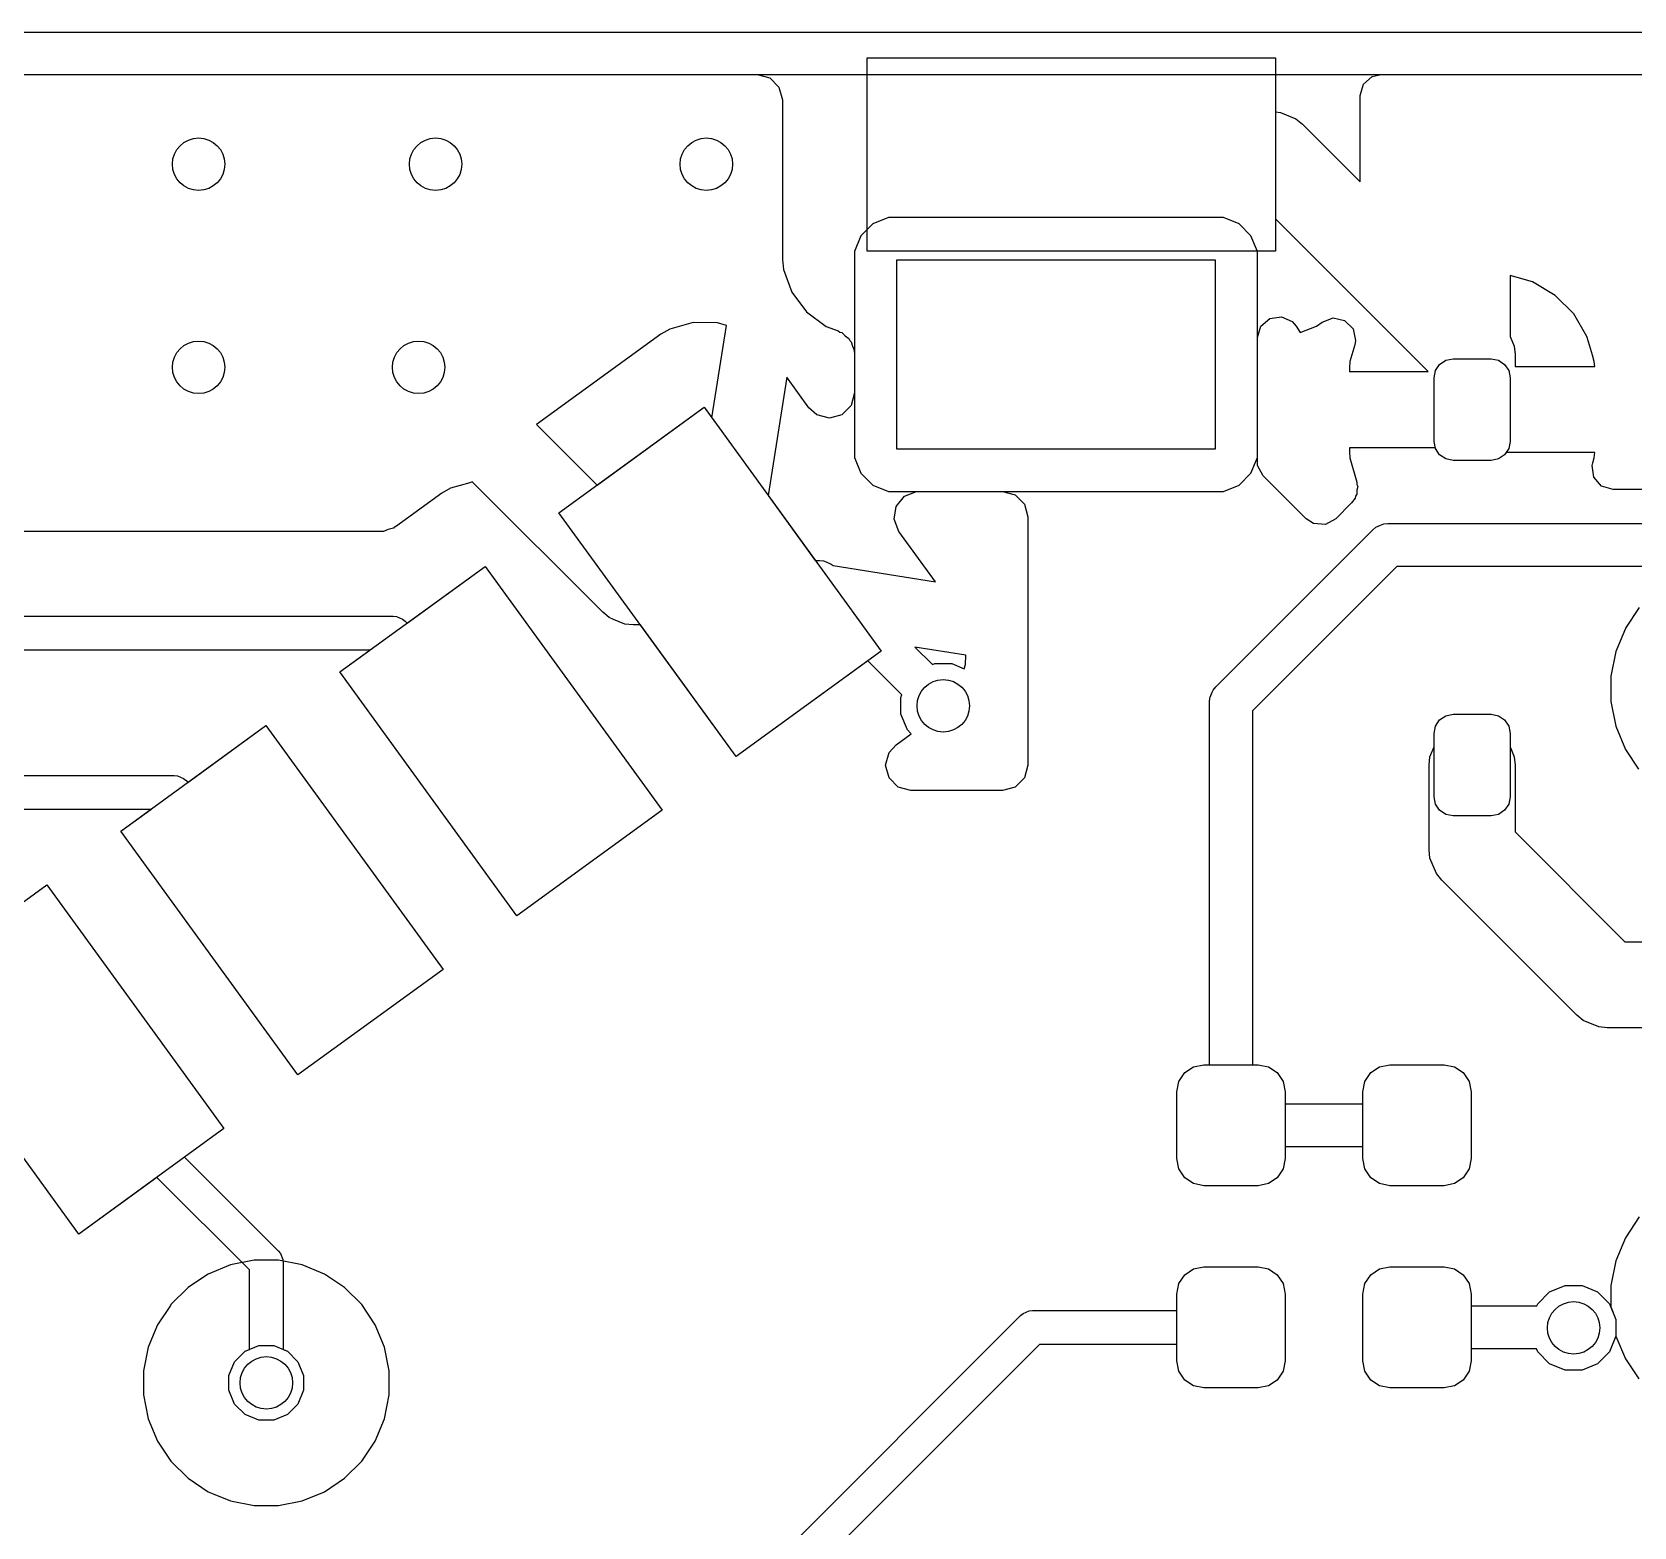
# Model space of a CAD drawing. Extents: x 0 to 3.78, y -0.8 to 2.03.
# Drawn here: x 2.8707 to 3.2434, y 0.7185 to 1.0662 of the extents above; entities that cross this region are included whole.
import ezdxf

# ---------------------------------------------------------------- set-up
doc = ezdxf.new("R2010")
doc.units = 0
doc.header["$MEASUREMENT"] = 0
doc.layers.add('BLACK', color=7, linetype='CONTINUOUS')

msp = doc.modelspace()

# ---------------------------------------------------------------- linework, layer by layer
at = {"layer": 'BLACK', "linetype": 'CONTINUOUS'}
for p, q in [((2.85491, 1.06617), (3.52491, 1.06617)), ((3.06495, 1.01518), (3.06495, 1.06018)), ((3.06495, 1.06018), (3.15995, 1.06018)), ((3.06495, 1.01518), (3.06495, 1.06018)), ((3.06495, 1.06018), (3.15995, 1.06018)), ((3.15995, 1.06018), (3.15995, 1.04761)), ((3.15995, 1.06018), (3.15995, 1.01518)), ((2.85755, 1.05631), (3.50918, 1.05631)), ((2.85755, 1.05631), (3.03938, 1.05631)), ((3.03938, 1.05631), (3.04231, 1.05553)), ((3.04231, 1.05553), (3.04446, 1.05338)), ((3.18041, 1.05407), (3.18249, 1.05587)), ((3.18249, 1.05587), (3.18452, 1.05631)), ((3.18452, 1.05631), (3.35512, 1.05631)), ((3.04446, 1.05338), (3.04525, 1.05044)), ((3.17964, 1.05143), (3.18041, 1.05407)), ((3.17964, 1.03136), (3.17964, 1.05143)), ((3.04525, 1.05044), (3.04525, 1.0133)), ((3.15995, 1.04761), (3.16112, 1.04749)), ((3.16112, 1.04749), (3.16472, 1.046)), ((3.16472, 1.046), (3.16472, 1.046)), ((3.16472, 1.046), (3.16624, 1.04475)), ((3.16624, 1.04475), (3.17964, 1.03136)), ((3.06632, 1.02153), (3.06354, 1.01876)), ((3.06994, 1.02304), (3.06632, 1.02153)), ((3.07387, 1.02304), (3.06994, 1.02304)), ((3.06994, 1.02304), (3.06994, 1.02304)), ((3.14787, 1.02304), (3.07387, 1.02304)), ((3.15149, 1.02153), (3.14787, 1.02304)), ((3.14787, 1.02304), (3.14787, 1.02304)), ((3.15427, 1.01876), (3.15149, 1.02153)), ((3.15149, 1.02153), (3.15149, 1.02153)), ((3.15149, 1.02153), (3.15149, 1.02153)), ((3.1955, 0.9872), (3.15995, 1.02276)), ((3.15995, 1.02276), (3.15995, 1.01518)), ((3.06354, 1.01876), (3.06204, 1.01513)), ((3.15577, 1.01513), (3.15427, 1.01876)), ((3.06204, 1.01513), (3.06204, 0.96721)), ((3.15995, 1.01518), (3.06495, 1.01518)), ((3.15995, 1.01518), (3.06495, 1.01518)), ((3.15577, 0.96721), (3.15577, 1.01513)), ((3.04525, 1.0133), (3.04525, 1.0133)), ((3.04525, 1.0133), (3.0455, 1.01095)), ((3.0455, 1.01095), (3.0455, 1.01095)), ((3.0455, 1.01095), (3.04748, 1.00564)), ((3.07191, 1.01317), (3.14591, 1.01317)), ((3.07191, 0.96917), (3.07191, 1.01317)), ((3.14591, 1.01317), (3.14591, 0.96917)), ((3.21979, 1.00804), (3.21457, 1.00955)), ((3.21457, 1.00955), (3.21457, 0.99539)), ((3.22503, 1.00493), (3.21979, 1.00804)), ((3.21979, 1.00804), (3.21979, 1.00804)), ((3.04748, 1.00564), (3.04748, 1.00564)), ((3.04748, 1.00564), (3.05088, 1.00111)), ((3.22504, 1.00493), (3.22503, 1.00493)), ((3.22934, 1.00063), (3.22504, 1.00493)), ((3.05088, 1.00111), (3.05088, 1.00111)), ((3.05088, 1.00111), (3.05541, 0.99771)), ((3.15654, 0.99776), (3.15862, 0.99956)), ((3.15862, 0.99956), (3.16134, 0.99996)), ((3.16134, 0.99996), (3.16385, 0.99881)), ((3.16385, 0.99881), (3.16476, 0.99776)), ((3.1708, 0.99871), (3.17337, 0.99967)), ((3.17337, 0.99967), (3.17606, 0.99909)), ((3.17606, 0.99909), (3.17801, 0.99714)), ((3.23244, 0.99538), (3.22934, 1.00063)), ((3.22934, 1.00063), (3.22934, 1.00063)), ((3.01699, 0.99592), (2.98806, 0.9749)), ((3.01904, 0.9971), (3.01699, 0.99592)), ((3.02449, 0.99861), (3.01904, 0.9971)), ((3.03015, 0.99853), (3.02449, 0.99861)), ((3.02449, 0.99861), (3.02449, 0.99861)), ((3.02882, 0.97643), (3.03222, 0.99789)), ((3.03222, 0.99789), (3.03015, 0.99853)), ((3.03015, 0.99853), (3.03015, 0.99853)), ((3.05541, 0.99771), (3.05541, 0.99771)), ((3.05541, 0.99771), (3.05823, 0.99666)), ((3.05823, 0.99666), (3.05863, 0.99637)), ((3.05863, 0.99637), (3.05911, 0.99625)), ((3.05911, 0.99625), (3.05985, 0.99551)), ((3.05985, 0.99551), (3.0607, 0.9949)), ((3.15577, 0.99512), (3.15654, 0.99776)), ((3.15577, 0.96673), (3.15577, 0.99512)), ((3.16476, 0.99776), (3.16569, 0.99631)), ((3.16569, 0.99631), (3.16948, 0.99773)), ((3.16948, 0.99773), (3.1708, 0.99871)), ((3.16948, 0.99773), (3.16948, 0.99773)), ((3.17801, 0.99714), (3.17859, 0.99445)), ((3.21457, 0.99539), (3.21552, 0.99309)), ((3.23244, 0.99538), (3.23244, 0.99538)), ((3.23282, 0.99409), (3.23244, 0.99538)), ((3.0607, 0.9949), (3.06091, 0.99445)), ((3.06091, 0.99445), (3.06126, 0.9941)), ((3.06126, 0.9941), (3.06153, 0.99309)), ((3.06153, 0.99309), (3.06196, 0.99214)), ((3.06196, 0.99214), (3.06204, 0.99117)), ((3.17841, 0.99344), (3.17727, 0.98953)), ((3.17859, 0.99445), (3.17841, 0.99344)), ((3.21552, 0.99309), (3.21571, 0.99114)), ((3.23372, 0.99099), (3.23282, 0.99409)), ((3.06204, 0.99117), (3.06204, 0.98225)), ((3.17727, 0.98953), (3.17717, 0.98816)), ((3.17717, 0.98816), (3.17717, 0.9872)), ((3.17727, 0.98953), (3.17727, 0.98953)), ((3.19719, 0.98742), (3.19815, 0.98886)), ((3.19815, 0.98886), (3.19958, 0.98982)), ((3.19958, 0.98982), (3.20128, 0.99016)), ((3.20128, 0.99016), (3.21014, 0.99016)), ((3.21014, 0.99016), (3.21183, 0.98982)), ((3.21183, 0.98982), (3.21327, 0.98886)), ((3.21327, 0.98886), (3.21423, 0.98742)), ((3.21571, 0.99114), (3.21571, 0.98835)), ((3.21571, 0.98835), (3.23424, 0.98835)), ((3.23414, 0.98953), (3.23372, 0.99099)), ((3.23372, 0.99099), (3.23372, 0.99099)), ((3.23424, 0.98835), (3.23414, 0.98953)), ((3.04627, 0.98591), (3.04191, 0.95841)), ((3.05143, 0.9788), (3.04627, 0.98591)), ((3.17717, 0.9872), (3.1955, 0.9872)), ((3.19685, 0.98573), (3.19719, 0.98742)), ((3.19685, 0.97096), (3.19685, 0.98573)), ((3.21423, 0.98742), (3.21457, 0.98573)), ((3.21457, 0.98573), (3.21457, 0.97096)), ((3.06204, 0.98225), (3.06126, 0.97932)), ((2.99328, 0.95436), (3.02704, 0.97889)), ((3.00215, 0.96081), (3.02704, 0.97889)), ((3.02704, 0.97889), (3.02882, 0.97643)), ((3.02704, 0.97889), (3.06823, 0.92219)), ((3.05324, 0.97717), (3.05143, 0.9788)), ((3.05618, 0.97639), (3.05324, 0.97717)), ((3.05911, 0.97717), (3.05618, 0.97639)), ((3.06126, 0.97932), (3.05911, 0.97717)), ((2.98806, 0.9749), (3.00215, 0.96081)), ((3.14591, 0.96917), (3.07191, 0.96917)), ((3.19714, 0.96949), (3.17717, 0.96949)), ((3.17717, 0.96949), (3.17717, 0.96853)), ((3.19719, 0.96927), (3.19685, 0.97096)), ((3.19719, 0.96927), (3.19714, 0.96949)), ((3.19815, 0.96783), (3.19719, 0.96927)), ((3.19815, 0.96783), (3.19719, 0.96927)), ((3.21423, 0.96927), (3.21327, 0.96783)), ((3.21457, 0.97096), (3.21423, 0.96927)), ((3.06204, 0.96721), (3.06354, 0.96359)), ((3.15427, 0.96359), (3.15577, 0.96721)), ((3.1558, 0.96673), (3.15577, 0.96673)), ((3.15581, 0.96536), (3.1558, 0.96673)), ((3.15713, 0.96295), (3.15581, 0.96536)), ((3.17717, 0.96853), (3.17727, 0.96716)), ((3.17727, 0.96716), (3.17893, 0.96147)), ((3.19958, 0.96687), (3.19815, 0.96783)), ((3.19958, 0.96687), (3.19815, 0.96783)), ((3.20128, 0.96654), (3.19958, 0.96687)), ((3.20128, 0.96654), (3.19958, 0.96687)), ((3.21014, 0.96654), (3.20128, 0.96654)), ((3.21014, 0.96654), (3.20128, 0.96654)), ((3.21183, 0.96687), (3.21014, 0.96654)), ((3.21183, 0.96687), (3.21014, 0.96654)), ((3.21327, 0.96783), (3.21183, 0.96687)), ((3.21327, 0.96783), (3.21183, 0.96687)), ((3.21361, 0.96835), (3.21327, 0.96783)), ((3.23424, 0.96835), (3.21361, 0.96835)), ((3.23366, 0.96532), (3.2338, 0.96599)), ((3.23405, 0.9626), (3.23366, 0.96532)), ((3.2338, 0.96599), (3.23414, 0.96716)), ((3.23414, 0.96716), (3.23424, 0.96835)), ((3.23414, 0.96716), (3.23414, 0.96716)), ((2.97312, 0.96155), (2.97257, 0.96134)), ((3.00347, 0.93121), (2.97312, 0.96155)), ((3.06354, 0.96359), (3.06354, 0.96359)), ((3.06354, 0.96359), (3.06354, 0.96359)), ((3.06354, 0.96359), (3.06632, 0.96081)), ((3.15149, 0.96081), (3.15427, 0.96359)), ((3.16711, 0.95297), (3.15713, 0.96295)), ((3.23585, 0.96052), (3.23405, 0.9626)), ((2.96602, 0.95891), (2.95526, 0.9511)), ((2.96807, 0.96009), (2.96602, 0.95891)), ((2.96602, 0.95891), (2.96602, 0.95891)), ((2.97257, 0.96134), (2.96807, 0.96009)), ((3.04191, 0.95841), (3.05291, 0.94328)), ((3.06632, 0.96081), (3.06994, 0.95931)), ((3.06994, 0.95931), (3.06994, 0.95931)), ((3.06994, 0.95931), (3.14787, 0.95931)), ((3.07175, 0.95583), (3.07366, 0.95819)), ((3.07366, 0.95819), (3.07649, 0.95928)), ((3.07649, 0.95928), (3.07711, 0.95931)), ((3.07711, 0.95931), (3.0965, 0.95931)), ((3.0965, 0.95931), (3.09943, 0.95853)), ((3.09943, 0.95853), (3.10158, 0.95638)), ((3.14787, 0.95931), (3.15149, 0.96081)), ((3.14787, 0.95931), (3.14787, 0.95931)), ((3.17862, 0.95822), (3.17852, 0.95777)), ((3.17892, 0.95872), (3.17862, 0.95822)), ((3.17911, 0.96045), (3.17892, 0.9596)), ((3.17892, 0.9596), (3.17892, 0.95872)), ((3.17893, 0.96147), (3.17893, 0.96094)), ((3.17893, 0.96094), (3.17911, 0.96045)), ((3.23849, 0.95974), (3.23585, 0.96052)), ((3.26897, 0.95974), (3.23849, 0.95974)), ((3.03447, 0.89766), (2.99328, 0.95436)), ((3.07127, 0.95283), (3.07175, 0.95583)), ((3.10158, 0.95638), (3.10236, 0.95344)), ((3.17769, 0.95665), (3.17401, 0.95297)), ((3.17852, 0.95777), (3.17769, 0.95665)), ((2.95357, 0.95045), (2.95243, 0.95001)), ((2.95475, 0.95076), (2.95357, 0.95045)), ((2.95497, 0.95099), (2.95475, 0.95076)), ((2.95526, 0.9511), (2.95497, 0.95099)), ((3.07236, 0.95), (3.07127, 0.95283)), ((3.10236, 0.95344), (3.10236, 0.89563)), ((3.14607, 0.91387), (3.18259, 0.95039)), ((3.16885, 0.95185), (3.16711, 0.95297)), ((3.1716, 0.95165), (3.16885, 0.95185)), ((3.17401, 0.95297), (3.1716, 0.95165)), ((3.18259, 0.95039), (3.18334, 0.95101)), ((3.18334, 0.95101), (3.1844, 0.95145)), ((3.18334, 0.95101), (3.18334, 0.95101)), ((3.1844, 0.95145), (3.18515, 0.95175)), ((3.18515, 0.95175), (3.18612, 0.95185)), ((3.18515, 0.95175), (3.18515, 0.95175)), ((3.18612, 0.95185), (3.36417, 0.95185)), ((2.95123, 0.94998), (2.84842, 0.94998)), ((2.95159, 0.94998), (2.95123, 0.94998)), ((2.95123, 0.94998), (2.95123, 0.94998)), ((2.95123, 0.94998), (2.95123, 0.94998)), ((2.95182, 0.94998), (2.95159, 0.94998)), ((2.95159, 0.94998), (2.95159, 0.94998)), ((2.95243, 0.95001), (2.95182, 0.94998)), ((3.08085, 0.93831), (3.07236, 0.95)), ((3.05291, 0.94328), (3.05385, 0.94328)), ((3.05385, 0.94328), (3.05482, 0.94318)), ((3.05482, 0.94318), (3.05482, 0.94318)), ((3.05482, 0.94318), (3.05545, 0.94292)), ((3.05545, 0.94292), (3.05663, 0.94243)), ((2.94231, 0.91733), (2.97608, 0.94186)), ((2.95793, 0.92868), (2.97608, 0.94186)), ((2.97608, 0.94186), (3.01727, 0.88517)), ((2.97608, 0.94186), (3.01727, 0.88517)), ((3.05663, 0.94243), (3.05663, 0.94243)), ((3.05663, 0.94243), (3.05706, 0.94208)), ((3.05706, 0.94208), (3.08085, 0.93831)), ((3.18819, 0.94185), (3.15461, 0.90826)), ((3.36417, 0.94185), (3.18819, 0.94185)), ((3.24461, 0.93235), (3.24136, 0.92748)), ((2.85153, 0.93027), (2.95471, 0.93027)), ((2.95471, 0.93027), (2.95547, 0.9302)), ((2.95547, 0.9302), (2.95689, 0.92961)), ((2.95689, 0.92961), (2.95749, 0.92912)), ((2.95749, 0.92912), (2.95793, 0.92868)), ((3.00499, 0.92996), (3.00347, 0.93121)), ((3.00596, 0.92956), (3.00499, 0.92996)), ((3.00499, 0.92996), (3.00499, 0.92996)), ((3.00859, 0.92847), (3.00596, 0.92956)), ((3.01054, 0.92828), (3.00859, 0.92847)), ((3.00859, 0.92847), (3.00859, 0.92847)), ((3.01223, 0.92828), (3.01054, 0.92828)), ((3.03447, 0.89766), (3.01223, 0.92828)), ((3.24136, 0.92747), (3.23912, 0.92206)), ((3.24136, 0.92748), (3.24136, 0.92747)), ((2.94929, 0.9224), (2.85316, 0.9224)), ((2.94231, 0.91733), (2.94929, 0.9224)), ((3.06823, 0.92219), (3.03447, 0.89766)), ((3.0879, 0.92125), (3.07607, 0.92313)), ((3.07607, 0.92313), (3.08014, 0.91906)), ((3.08787, 0.91908), (3.0879, 0.92125)), ((3.23912, 0.92206), (3.23797, 0.91632)), ((3.23912, 0.92206), (3.23912, 0.92206)), ((2.98351, 0.86064), (2.94231, 0.91733)), ((2.98351, 0.86064), (2.94231, 0.91733)), ((3.06512, 0.91994), (3.03447, 0.89766)), ((3.07307, 0.91198), (3.06512, 0.91994)), ((3.08014, 0.91906), (3.08072, 0.9193)), ((3.08072, 0.9193), (3.08464, 0.9193)), ((3.08464, 0.9193), (3.08756, 0.91808)), ((3.08756, 0.91808), (3.08787, 0.91908)), ((3.08787, 0.91908), (3.08787, 0.91908)), ((3.14526, 0.91266), (3.14545, 0.91311)), ((3.14545, 0.91311), (3.14607, 0.91387)), ((3.14545, 0.91311), (3.14545, 0.91311)), ((3.23797, 0.91632), (3.23797, 0.91046)), ((3.07283, 0.91141), (3.07307, 0.91198)), ((3.07283, 0.90749), (3.07283, 0.91141)), ((3.14461, 0.91033), (3.1447, 0.91131)), ((3.14461, 0.82598), (3.14461, 0.91033)), ((3.1447, 0.91131), (3.14475, 0.91143)), ((3.14475, 0.91143), (3.14526, 0.91266)), ((3.23797, 0.91046), (3.23912, 0.90471)), ((3.07433, 0.90387), (3.07283, 0.90749)), ((3.15461, 0.90826), (3.15461, 0.82598)), ((3.19719, 0.90475), (3.19815, 0.90618)), ((3.19719, 0.90475), (3.19815, 0.90618)), ((3.19815, 0.90618), (3.19958, 0.90714)), ((3.19815, 0.90618), (3.19958, 0.90714)), ((3.19958, 0.90714), (3.20128, 0.90748)), ((3.19958, 0.90714), (3.20128, 0.90748)), ((3.20128, 0.90748), (3.21014, 0.90748)), ((3.20128, 0.90748), (3.21014, 0.90748)), ((3.21014, 0.90748), (3.21183, 0.90714)), ((3.21014, 0.90748), (3.21183, 0.90714)), ((3.21183, 0.90714), (3.21327, 0.90618)), ((3.21183, 0.90714), (3.21327, 0.90618)), ((3.21327, 0.90618), (3.21423, 0.90475)), ((3.21327, 0.90618), (3.21423, 0.90475)), ((2.89135, 0.88031), (2.92511, 0.90484)), ((2.90697, 0.89165), (2.92511, 0.90484)), ((2.92511, 0.90484), (2.96631, 0.84814)), ((2.92511, 0.90484), (2.96631, 0.84814)), ((3.07169, 0.90038), (3.07524, 0.90296)), ((3.07524, 0.90296), (3.07433, 0.90387)), ((3.19685, 0.90305), (3.19719, 0.90475)), ((3.19685, 0.90305), (3.19719, 0.90475)), ((3.19685, 0.89991), (3.19685, 0.90305)), ((3.19685, 0.88829), (3.19685, 0.90305)), ((3.21423, 0.90475), (3.21457, 0.90305)), ((3.21423, 0.90475), (3.21457, 0.90305)), ((3.21457, 0.90305), (3.21457, 0.89991)), ((3.21457, 0.90305), (3.21457, 0.88829)), ((3.23912, 0.90471), (3.23912, 0.90471)), ((3.23912, 0.90471), (3.24136, 0.8993)), ((3.06927, 0.89563), (3.07006, 0.89856)), ((3.07006, 0.89856), (3.07169, 0.90038)), ((3.1959, 0.89762), (3.19685, 0.89991)), ((3.21457, 0.89991), (3.21552, 0.89762)), ((3.24136, 0.8993), (3.24136, 0.8993)), ((3.24136, 0.8993), (3.24444, 0.89468)), ((3.07006, 0.8927), (3.06927, 0.89563)), ((3.10236, 0.89563), (3.10158, 0.8927)), ((3.19571, 0.89567), (3.1959, 0.89762)), ((3.19571, 0.87598), (3.19571, 0.89567)), ((3.21552, 0.89762), (3.21571, 0.89567)), ((3.21571, 0.89567), (3.21571, 0.88013)), ((2.85388, 0.89325), (2.90374, 0.89325)), ((2.90374, 0.89325), (2.90451, 0.89317)), ((2.90451, 0.89317), (2.90593, 0.89258)), ((2.90593, 0.89258), (2.90653, 0.89209)), ((2.90653, 0.89209), (2.90697, 0.89165)), ((3.0722, 0.89055), (3.07006, 0.8927)), ((3.10158, 0.8927), (3.09943, 0.89055)), ((3.07514, 0.88976), (3.0722, 0.89055)), ((3.0965, 0.88976), (3.07514, 0.88976)), ((3.09943, 0.89055), (3.0965, 0.88976)), ((3.19719, 0.88659), (3.19685, 0.88829)), ((3.21457, 0.88829), (3.21423, 0.88659)), ((2.89832, 0.88537), (2.85551, 0.88537)), ((2.89135, 0.88031), (2.89832, 0.88537)), ((3.01727, 0.88517), (2.98351, 0.86064)), ((3.01727, 0.88517), (2.98351, 0.86064)), ((3.19815, 0.88516), (3.19719, 0.88659)), ((3.19958, 0.8842), (3.19815, 0.88516)), ((3.20128, 0.88386), (3.19958, 0.8842)), ((3.21014, 0.88386), (3.20128, 0.88386)), ((3.21183, 0.8842), (3.21014, 0.88386)), ((3.21327, 0.88516), (3.21183, 0.8842)), ((3.21423, 0.88659), (3.21327, 0.88516)), ((2.93254, 0.82361), (2.89135, 0.88031)), ((2.93254, 0.82361), (2.89135, 0.88031)), ((3.21571, 0.88013), (3.24127, 0.85457)), ((3.1959, 0.87403), (3.19571, 0.87598)), ((3.19739, 0.87043), (3.1959, 0.87403)), ((3.19864, 0.86891), (3.19739, 0.87043)), ((3.19739, 0.87043), (3.19739, 0.87043)), ((3.23005, 0.8375), (3.19864, 0.86891)), ((2.84039, 0.84328), (2.87415, 0.86781)), ((2.84039, 0.84328), (2.87415, 0.86781)), ((2.87415, 0.86781), (2.91534, 0.81112)), ((2.87415, 0.86781), (2.91534, 0.81112)), ((3.24127, 0.85457), (3.24606, 0.85457)), ((2.96631, 0.84814), (2.93254, 0.82361)), ((2.96631, 0.84814), (2.93254, 0.82361)), ((2.88158, 0.78659), (2.84039, 0.84328)), ((2.88158, 0.78659), (2.84039, 0.84328)), ((3.23157, 0.83625), (3.23005, 0.8375)), ((3.23518, 0.83476), (3.23157, 0.83625)), ((3.23713, 0.83457), (3.23518, 0.83476)), ((3.24606, 0.83457), (3.23713, 0.83457)), ((3.13749, 0.8221), (3.13885, 0.82414)), ((3.13749, 0.8221), (3.13885, 0.82414)), ((3.13885, 0.82414), (3.1409, 0.8255)), ((3.13885, 0.82414), (3.1409, 0.8255)), ((3.1409, 0.8255), (3.14331, 0.82598)), ((3.1409, 0.8255), (3.14331, 0.82598)), ((3.14331, 0.82598), (3.14461, 0.82598)), ((3.14331, 0.82598), (3.15591, 0.82598)), ((3.15461, 0.82598), (3.15591, 0.82598)), ((3.15591, 0.82598), (3.15832, 0.8255)), ((3.15591, 0.82598), (3.15832, 0.8255)), ((3.15832, 0.8255), (3.16036, 0.82414)), ((3.15832, 0.8255), (3.16036, 0.82414)), ((3.16036, 0.82414), (3.16173, 0.8221)), ((3.16036, 0.82414), (3.16173, 0.8221)), ((3.18079, 0.8221), (3.18216, 0.82414)), ((3.18079, 0.8221), (3.18216, 0.82414)), ((3.18216, 0.82414), (3.1842, 0.8255)), ((3.18216, 0.82414), (3.1842, 0.8255)), ((3.1842, 0.8255), (3.18661, 0.82598)), ((3.1842, 0.8255), (3.18661, 0.82598)), ((3.18661, 0.82598), (3.19921, 0.82598)), ((3.18661, 0.82598), (3.19921, 0.82598)), ((3.19921, 0.82598), (3.20162, 0.8255)), ((3.19921, 0.82598), (3.20162, 0.8255)), ((3.20162, 0.8255), (3.20367, 0.82414)), ((3.20162, 0.8255), (3.20367, 0.82414)), ((3.20367, 0.82414), (3.20503, 0.8221)), ((3.20367, 0.82414), (3.20503, 0.8221)), ((3.13701, 0.81969), (3.13749, 0.8221)), ((3.13701, 0.81969), (3.13749, 0.8221)), ((3.16173, 0.8221), (3.1622, 0.81969)), ((3.16173, 0.8221), (3.1622, 0.81969)), ((3.18031, 0.81969), (3.18079, 0.8221)), ((3.18031, 0.81969), (3.18079, 0.8221)), ((3.20503, 0.8221), (3.20551, 0.81969)), ((3.20503, 0.8221), (3.20551, 0.81969)), ((3.13701, 0.80413), (3.13701, 0.81969)), ((3.13701, 0.80413), (3.13701, 0.81969)), ((3.1622, 0.81969), (3.1622, 0.81691)), ((3.1622, 0.81969), (3.1622, 0.80413)), ((3.1622, 0.81691), (3.18031, 0.81691)), ((3.18031, 0.81691), (3.18031, 0.81969)), ((3.18031, 0.80413), (3.18031, 0.81969)), ((3.20551, 0.81969), (3.20551, 0.80413)), ((3.20551, 0.81969), (3.20551, 0.80413)), ((2.91534, 0.81112), (2.88158, 0.78659)), ((2.91534, 0.81112), (2.90618, 0.80446)), ((3.18031, 0.80691), (3.1622, 0.80691)), ((3.1622, 0.80691), (3.1622, 0.80413)), ((3.18031, 0.80413), (3.18031, 0.80691)), ((2.90618, 0.80446), (2.92798, 0.78265)), ((3.13749, 0.80172), (3.13701, 0.80413)), ((3.13749, 0.80172), (3.13701, 0.80413)), ((3.13885, 0.79968), (3.13749, 0.80172)), ((3.13885, 0.79968), (3.13749, 0.80172)), ((3.16173, 0.80172), (3.16036, 0.79968)), ((3.16173, 0.80172), (3.16036, 0.79968)), ((3.1622, 0.80413), (3.16173, 0.80172)), ((3.1622, 0.80413), (3.16173, 0.80172)), ((3.18079, 0.80172), (3.18031, 0.80413)), ((3.18079, 0.80172), (3.18031, 0.80413)), ((3.18216, 0.79968), (3.18079, 0.80172)), ((3.18216, 0.79968), (3.18079, 0.80172)), ((3.20503, 0.80172), (3.20367, 0.79968)), ((3.20503, 0.80172), (3.20367, 0.79968)), ((3.20551, 0.80413), (3.20503, 0.80172)), ((3.20551, 0.80413), (3.20503, 0.80172)), ((2.89973, 0.79977), (2.88158, 0.78659)), ((2.92126, 0.77824), (2.89973, 0.79977)), ((3.1409, 0.79831), (3.13885, 0.79968)), ((3.1409, 0.79831), (3.13885, 0.79968)), ((3.14331, 0.79783), (3.1409, 0.79831)), ((3.14331, 0.79783), (3.1409, 0.79831)), ((3.15591, 0.79783), (3.14331, 0.79783)), ((3.15591, 0.79783), (3.14331, 0.79783)), ((3.15832, 0.79831), (3.15591, 0.79783)), ((3.15832, 0.79831), (3.15591, 0.79783)), ((3.16036, 0.79968), (3.15832, 0.79831)), ((3.16036, 0.79968), (3.15832, 0.79831)), ((3.1842, 0.79831), (3.18216, 0.79968)), ((3.1842, 0.79831), (3.18216, 0.79968)), ((3.18661, 0.79783), (3.1842, 0.79831)), ((3.18661, 0.79783), (3.1842, 0.79831)), ((3.19921, 0.79783), (3.18661, 0.79783)), ((3.19921, 0.79783), (3.18661, 0.79783)), ((3.20162, 0.79831), (3.19921, 0.79783)), ((3.20162, 0.79831), (3.19921, 0.79783)), ((3.20367, 0.79968), (3.20162, 0.79831)), ((3.20367, 0.79968), (3.20162, 0.79831)), ((3.24461, 0.79061), (3.24136, 0.78574)), ((2.92798, 0.78265), (2.92847, 0.78206)), ((3.24136, 0.78574), (3.23912, 0.78033)), ((3.24136, 0.78574), (3.24136, 0.78574)), ((2.91687, 0.77943), (2.91167, 0.77728)), ((2.92238, 0.78053), (2.91687, 0.77943)), ((2.91687, 0.77943), (2.91687, 0.77943)), ((2.92801, 0.78053), (2.92238, 0.78053)), ((2.92238, 0.78053), (2.92238, 0.78053)), ((2.93353, 0.77943), (2.92801, 0.78053)), ((2.92801, 0.78053), (2.92801, 0.78053)), ((2.92847, 0.78206), (2.92847, 0.78206)), ((2.92847, 0.78206), (2.92906, 0.78064)), ((2.92906, 0.78064), (2.92913, 0.77987)), ((2.92913, 0.77987), (2.92913, 0.75974)), ((2.93873, 0.77728), (2.93353, 0.77943)), ((2.93353, 0.77943), (2.93353, 0.77943)), ((3.1409, 0.77846), (3.14331, 0.77894)), ((3.1409, 0.77846), (3.14331, 0.77894)), ((3.14331, 0.77894), (3.15591, 0.77894)), ((3.14331, 0.77894), (3.15591, 0.77894)), ((3.15591, 0.77894), (3.15832, 0.77846)), ((3.15591, 0.77894), (3.15832, 0.77846)), ((3.1842, 0.77846), (3.18661, 0.77894)), ((3.1842, 0.77846), (3.18661, 0.77894)), ((3.18661, 0.77894), (3.19921, 0.77894)), ((3.18661, 0.77894), (3.19921, 0.77894)), ((3.19921, 0.77894), (3.20162, 0.77846)), ((3.19921, 0.77894), (3.20162, 0.77846)), ((3.23912, 0.78033), (3.23797, 0.77458)), ((3.23912, 0.78033), (3.23912, 0.78033)), ((2.91167, 0.77728), (2.90734, 0.77439)), ((2.91167, 0.77728), (2.91167, 0.77728)), ((2.92126, 0.75974), (2.92126, 0.77824)), ((2.9434, 0.77415), (2.93873, 0.77728)), ((2.93873, 0.77728), (2.93873, 0.77728)), ((2.93873, 0.77728), (2.93873, 0.77728)), ((3.13749, 0.77505), (3.13885, 0.77709)), ((3.13749, 0.77505), (3.13885, 0.77709)), ((3.13885, 0.77709), (3.1409, 0.77846)), ((3.13885, 0.77709), (3.1409, 0.77846)), ((3.15832, 0.77846), (3.16036, 0.77709)), ((3.15832, 0.77846), (3.16036, 0.77709)), ((3.16036, 0.77709), (3.16173, 0.77505)), ((3.16036, 0.77709), (3.16173, 0.77505)), ((3.18079, 0.77505), (3.18216, 0.77709)), ((3.18079, 0.77505), (3.18216, 0.77709)), ((3.18216, 0.77709), (3.1842, 0.77846)), ((3.18216, 0.77709), (3.1842, 0.77846)), ((3.20162, 0.77846), (3.20367, 0.77709)), ((3.20162, 0.77846), (3.20367, 0.77709)), ((3.20367, 0.77709), (3.20503, 0.77505)), ((3.20367, 0.77709), (3.20503, 0.77505)), ((2.90699, 0.77415), (2.90301, 0.77018)), ((2.90734, 0.77439), (2.90699, 0.77415)), ((2.94738, 0.77018), (2.9434, 0.77415)), ((3.13701, 0.77264), (3.13749, 0.77505)), ((3.13701, 0.77264), (3.13749, 0.77505)), ((3.13701, 0.7688), (3.13701, 0.77264)), ((3.13701, 0.75709), (3.13701, 0.77264)), ((3.16173, 0.77505), (3.1622, 0.77264)), ((3.16173, 0.77505), (3.1622, 0.77264)), ((3.1622, 0.77264), (3.1622, 0.75709)), ((3.1622, 0.77264), (3.1622, 0.75709)), ((3.18031, 0.77264), (3.18079, 0.77505)), ((3.18031, 0.77264), (3.18079, 0.77505)), ((3.18031, 0.75709), (3.18031, 0.77264)), ((3.18031, 0.75709), (3.18031, 0.77264)), ((3.20503, 0.77505), (3.20551, 0.77264)), ((3.20503, 0.77505), (3.20551, 0.77264)), ((3.20551, 0.77264), (3.20551, 0.76986)), ((3.20551, 0.77264), (3.20551, 0.75709)), ((3.22098, 0.77034), (3.22375, 0.77311)), ((3.22375, 0.77311), (3.22737, 0.77461)), ((3.22737, 0.77461), (3.23129, 0.77461)), ((3.23129, 0.77461), (3.23491, 0.77311)), ((3.23491, 0.77311), (3.23768, 0.77034)), ((3.23797, 0.77458), (3.23797, 0.76963)), ((2.90289, 0.76999), (2.89988, 0.7655)), ((2.90301, 0.77018), (2.90289, 0.76999)), ((2.90301, 0.77018), (2.90301, 0.77018)), ((2.90301, 0.77018), (2.90301, 0.77018)), ((2.95051, 0.7655), (2.94738, 0.77018)), ((3.10066, 0.76765), (3.10126, 0.76814)), ((3.10126, 0.76814), (3.10268, 0.76872)), ((3.10268, 0.76872), (3.10344, 0.7688)), ((3.10344, 0.7688), (3.13701, 0.7688)), ((3.20551, 0.76986), (3.22078, 0.76986)), ((3.22078, 0.76986), (3.22098, 0.77034)), ((3.23768, 0.77034), (3.23918, 0.76672)), ((3.23797, 0.76963), (3.23918, 0.76672)), ((2.89988, 0.7655), (2.89773, 0.7603)), ((2.89988, 0.7655), (2.89988, 0.7655)), ((2.95053, 0.76544), (2.95051, 0.7655)), ((2.95051, 0.7655), (2.95051, 0.7655)), ((2.95051, 0.7655), (2.95051, 0.7655)), ((2.95266, 0.7603), (2.95053, 0.76544)), ((3.03659, 0.70357), (3.10066, 0.76765)), ((3.23918, 0.76672), (3.23918, 0.76283)), ((3.23918, 0.76672), (3.23918, 0.76281)), ((2.89773, 0.7603), (2.89663, 0.75478)), ((2.89773, 0.7603), (2.89773, 0.7603)), ((2.92028, 0.75933), (2.92347, 0.76066)), ((2.92347, 0.76066), (2.92692, 0.76066)), ((2.92692, 0.76066), (2.93012, 0.75933)), ((2.95376, 0.75478), (2.95266, 0.7603)), ((3.10508, 0.76093), (3.04331, 0.69916)), ((3.13701, 0.76093), (3.10508, 0.76093)), ((3.13701, 0.75709), (3.13701, 0.76093)), ((3.23918, 0.76281), (3.23768, 0.75919)), ((3.23918, 0.76283), (3.24136, 0.75756)), ((2.91651, 0.7537), (2.91783, 0.75689)), ((2.91651, 0.7537), (2.91783, 0.75689)), ((2.91783, 0.75689), (2.92028, 0.75933)), ((2.91783, 0.75689), (2.92028, 0.75933)), ((2.92028, 0.75933), (2.92126, 0.75974)), ((2.92913, 0.75974), (2.93012, 0.75933)), ((2.93012, 0.75933), (2.93256, 0.75689)), ((2.93012, 0.75933), (2.93256, 0.75689)), ((2.93256, 0.75689), (2.93388, 0.7537)), ((2.93256, 0.75689), (2.93388, 0.7537)), ((3.13749, 0.75468), (3.13701, 0.75709)), ((3.13749, 0.75468), (3.13701, 0.75709)), ((3.1622, 0.75709), (3.16173, 0.75468)), ((3.1622, 0.75709), (3.16173, 0.75468)), ((3.18079, 0.75468), (3.18031, 0.75709)), ((3.18079, 0.75468), (3.18031, 0.75709)), ((3.20551, 0.75709), (3.20503, 0.75468)), ((3.20551, 0.75709), (3.20503, 0.75468)), ((3.2207, 0.75986), (3.20551, 0.75986)), ((3.20551, 0.75986), (3.20551, 0.75709)), ((3.22098, 0.75919), (3.2207, 0.75986)), ((3.22375, 0.75642), (3.22098, 0.75919)), ((3.23768, 0.75919), (3.23491, 0.75642)), ((3.24136, 0.75756), (3.24136, 0.75756)), ((3.24136, 0.75756), (3.24448, 0.7529)), ((2.89663, 0.75478), (2.89663, 0.74916)), ((2.91651, 0.75024), (2.91651, 0.7537)), ((2.91651, 0.75024), (2.91651, 0.7537)), ((2.93388, 0.7537), (2.93388, 0.75024)), ((2.93388, 0.7537), (2.93388, 0.75024)), ((2.95376, 0.74916), (2.95376, 0.75478)), ((3.13885, 0.75263), (3.13749, 0.75468)), ((3.13885, 0.75263), (3.13749, 0.75468)), ((3.16173, 0.75468), (3.16036, 0.75263)), ((3.16173, 0.75468), (3.16036, 0.75263)), ((3.18216, 0.75263), (3.18079, 0.75468)), ((3.18216, 0.75263), (3.18079, 0.75468)), ((3.20503, 0.75468), (3.20367, 0.75263)), ((3.20503, 0.75468), (3.20367, 0.75263)), ((3.22737, 0.75492), (3.22375, 0.75642)), ((3.23129, 0.75492), (3.22737, 0.75492)), ((3.23491, 0.75642), (3.23129, 0.75492)), ((2.89663, 0.74916), (2.89773, 0.74364)), ((2.91783, 0.74705), (2.91651, 0.75024)), ((2.91783, 0.74705), (2.91651, 0.75024)), ((2.93388, 0.75024), (2.93256, 0.74705)), ((2.93388, 0.75024), (2.93256, 0.74705)), ((2.95266, 0.74364), (2.95376, 0.74916)), ((3.1409, 0.75127), (3.13885, 0.75263)), ((3.1409, 0.75127), (3.13885, 0.75263)), ((3.14331, 0.75079), (3.1409, 0.75127)), ((3.14331, 0.75079), (3.1409, 0.75127)), ((3.15591, 0.75079), (3.14331, 0.75079)), ((3.15591, 0.75079), (3.14331, 0.75079)), ((3.15832, 0.75127), (3.15591, 0.75079)), ((3.15832, 0.75127), (3.15591, 0.75079)), ((3.16036, 0.75263), (3.15832, 0.75127)), ((3.16036, 0.75263), (3.15832, 0.75127)), ((3.1842, 0.75127), (3.18216, 0.75263)), ((3.1842, 0.75127), (3.18216, 0.75263)), ((3.18661, 0.75079), (3.1842, 0.75127)), ((3.18661, 0.75079), (3.1842, 0.75127)), ((3.19921, 0.75079), (3.18661, 0.75079)), ((3.19921, 0.75079), (3.18661, 0.75079)), ((3.20162, 0.75127), (3.19921, 0.75079)), ((3.20162, 0.75127), (3.19921, 0.75079)), ((3.20367, 0.75263), (3.20162, 0.75127)), ((3.20367, 0.75263), (3.20162, 0.75127)), ((2.92028, 0.7446), (2.91783, 0.74705)), ((2.92028, 0.7446), (2.91783, 0.74705)), ((2.93256, 0.74705), (2.93012, 0.7446)), ((2.93256, 0.74705), (2.93012, 0.7446)), ((2.89773, 0.74364), (2.89773, 0.74364)), ((2.89773, 0.74364), (2.89988, 0.73844)), ((2.92347, 0.74328), (2.92028, 0.7446)), ((2.92347, 0.74328), (2.92028, 0.7446)), ((2.92692, 0.74328), (2.92347, 0.74328)), ((2.92692, 0.74328), (2.92347, 0.74328)), ((2.93012, 0.7446), (2.92692, 0.74328)), ((2.93012, 0.7446), (2.92692, 0.74328)), ((2.95051, 0.73844), (2.95266, 0.74364)), ((2.89988, 0.73844), (2.89988, 0.73844)), ((2.89988, 0.73844), (2.89988, 0.73844)), ((2.89988, 0.73844), (2.90301, 0.73376)), ((2.94738, 0.73376), (2.95051, 0.73844)), ((2.90301, 0.73376), (2.90699, 0.72978)), ((2.9434, 0.72978), (2.94738, 0.73376)), ((2.90699, 0.72978), (2.91167, 0.72666)), ((2.93873, 0.72666), (2.9434, 0.72978)), ((2.91167, 0.72666), (2.91167, 0.72666)), ((2.91167, 0.72666), (2.91167, 0.72666)), ((2.91167, 0.72666), (2.91286, 0.72616)), ((2.91286, 0.72616), (2.91687, 0.7245)), ((2.91687, 0.7245), (2.92238, 0.72341)), ((2.92238, 0.72341), (2.92238, 0.72341)), ((2.92238, 0.72341), (2.92801, 0.72341)), ((2.92801, 0.72341), (2.93353, 0.7245)), ((2.92801, 0.72341), (2.92801, 0.72341)), ((2.93353, 0.7245), (2.93873, 0.72666))]:
    msp.add_line(p, q, dxfattribs=at)
at = {"layer": 'BLACK'}
for centre in [(2.90945, 1.03543), (2.90945, 1.03543), (2.96457, 1.03543), (2.96457, 1.03543), (3.02756, 1.03543), (3.02756, 1.03543), (2.90945, 0.98819), (2.90945, 0.98819), (2.96063, 0.98819), (2.96063, 0.98819), (3.08268, 0.90945), (3.08268, 0.90945), (3.22933, 0.76476), (3.22933, 0.76476), (2.9252, 0.75197), (2.9252, 0.75197)]:
    msp.add_circle(centre, 0.0061, dxfattribs=at)

doc.saveas('drawing.dxf')
